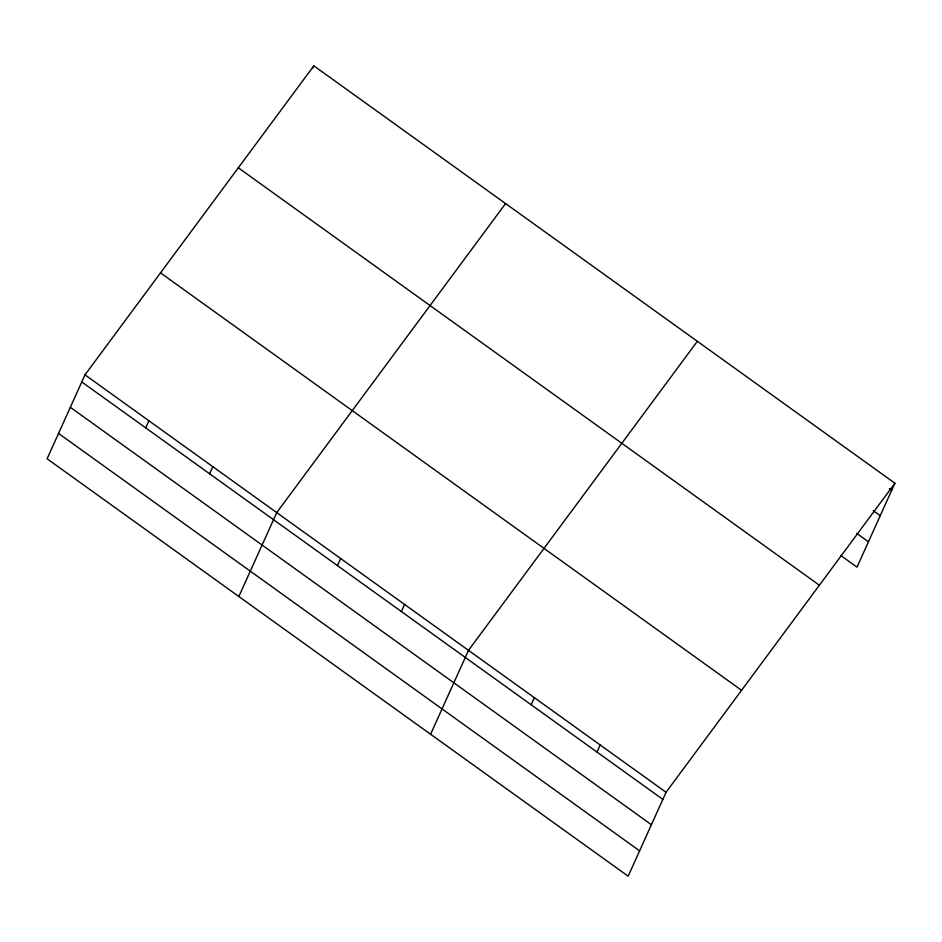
<?xml version="1.0" encoding="UTF-8"?>
<svg xmlns="http://www.w3.org/2000/svg" width="942" height="942" viewBox="0 0 942 942"><rect width="100%" height="100%" fill="white"/><g stroke="black" fill="none" stroke-linecap="round" stroke-linejoin="round"><path stroke-width="1.41" d="M84.992 374.845L47.1 458.766L628.161 876.19L666.053 792.281L894.9 483.234L313.839 65.81L84.992 374.845L666.053 792.281M145.704 427.856L148.907 420.768M312.768 68.177L313.839 65.81M209.619 473.779L212.821 466.679M238.856 596.51L276.736 512.601L505.583 203.566M337.448 565.612L340.651 558.524M401.374 611.523L404.577 604.434M430.6 734.265L468.492 650.357L697.339 341.31M531.135 704.746L534.338 697.657M596.992 752.057L600.195 744.969M894.9 483.234L857.008 567.155L840.547 555.321M889.342 488.639L891.697 490.335M873.199 510.611L880.252 515.674M856.702 533.349L868.453 541.803M238.314 167.794L819.375 585.217M160.505 272.862L741.566 690.298M81.789 381.946L662.85 799.369M70.344 407.297L651.405 824.721M58.545 433.414L639.606 850.838"/></g></svg>
